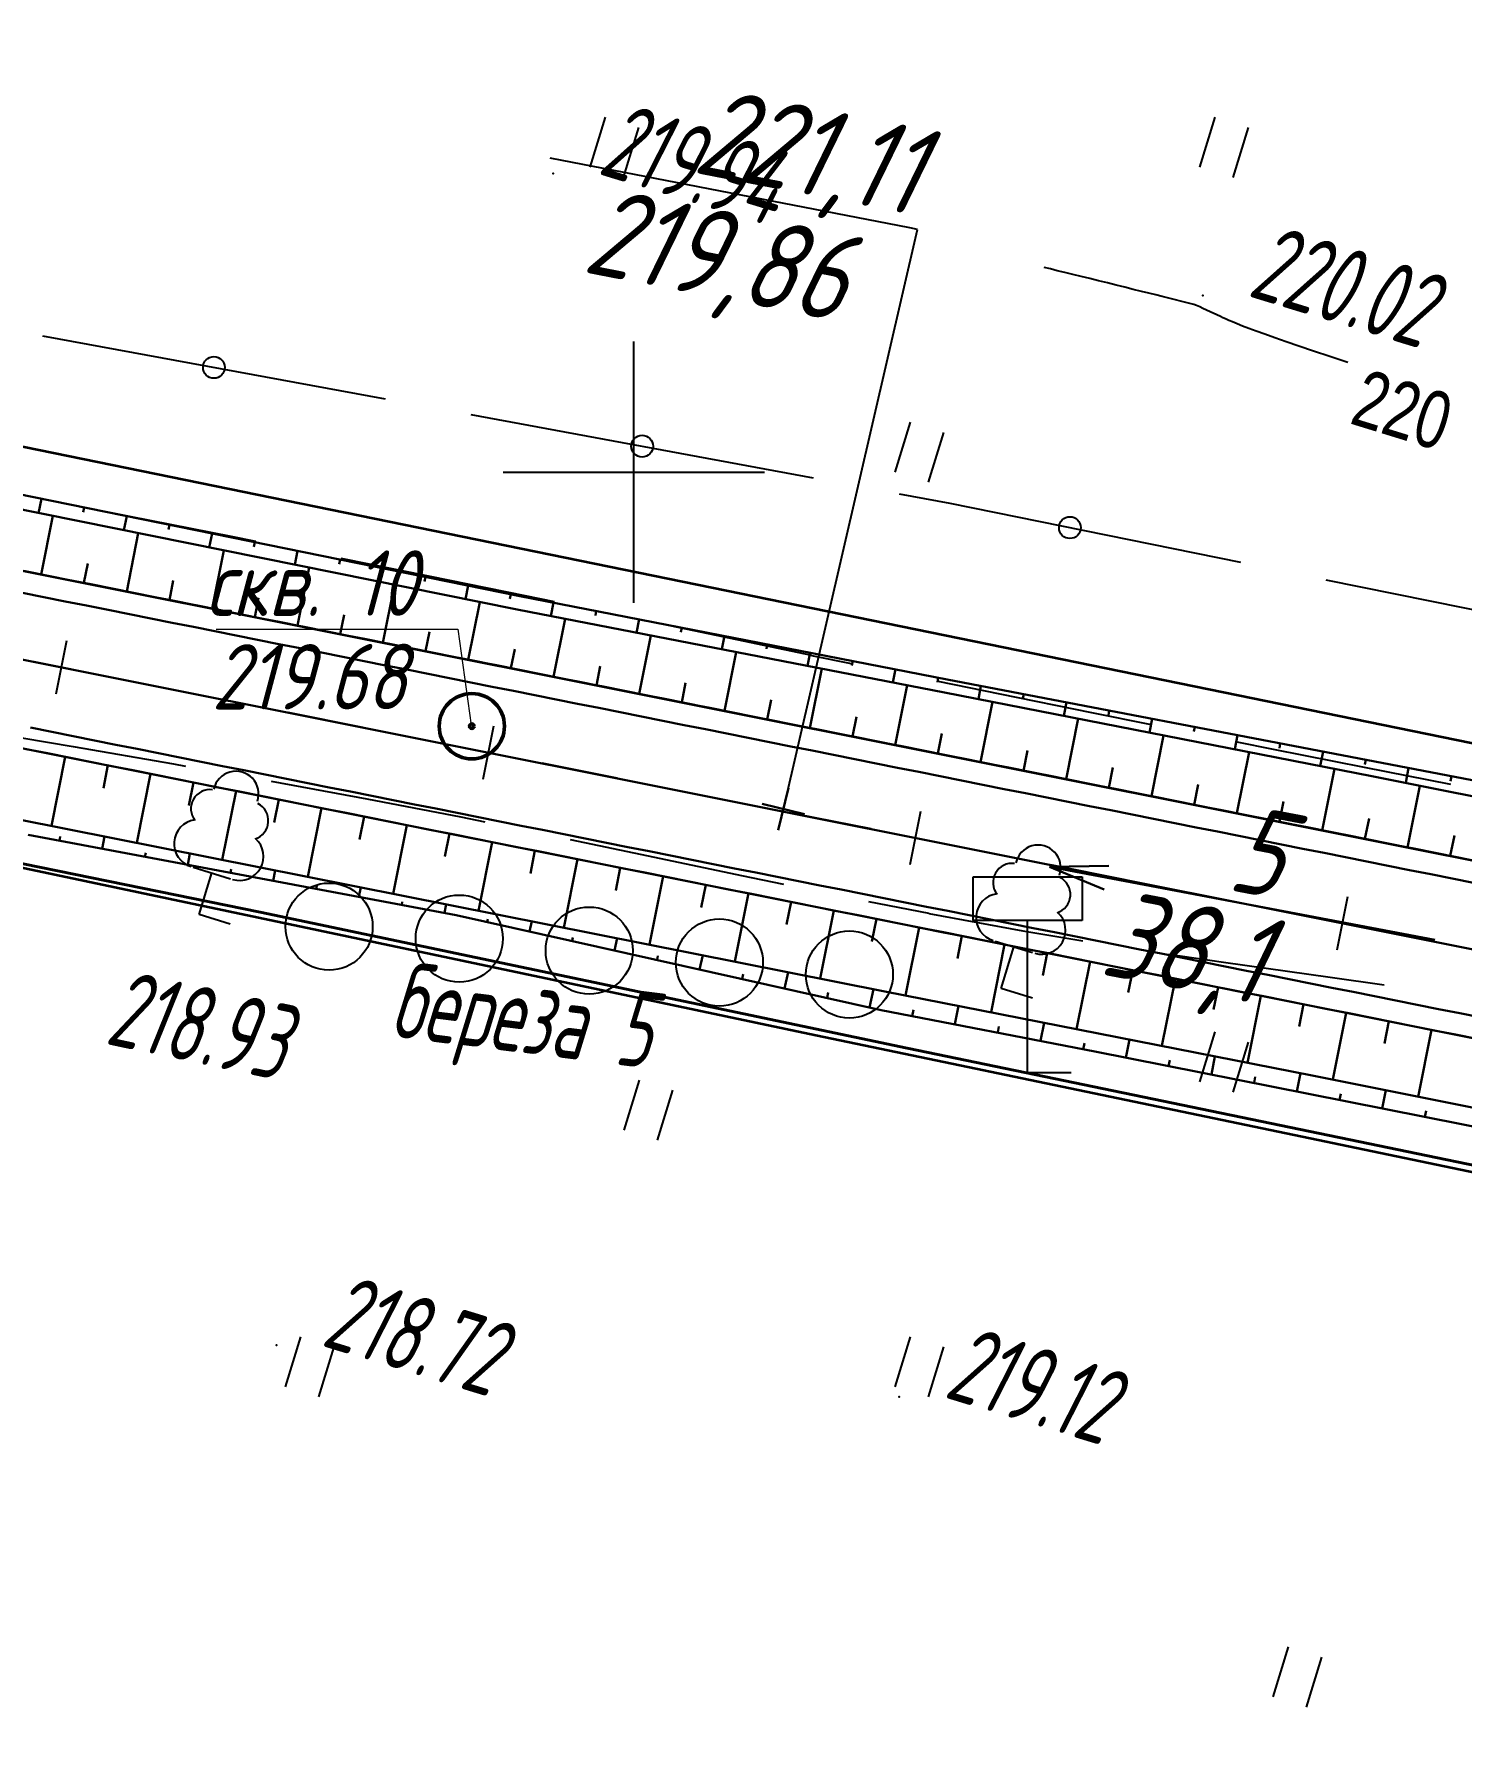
# Model space of a CAD drawing. Header units: millimetres. Extents: x -1799 to 6962, y -1020 to 4121.
# Drawn here: x 766.8 to 832.3, y 3020.8 to 3098.8 of the extents above; entities that cross this region are included whole.
import ezdxf
from ezdxf import colors
from ezdxf.entities.mleader import LeaderData, LeaderLine
from ezdxf.math import Vec2, Vec3

# ---------------------------------------------------------------- set-up
doc = ezdxf.new("R2010")
doc.units = ezdxf.units.MM
doc.linetypes.add('CONTI', pattern=[0])
doc.linetypes.add('STROT', pattern=[1.7, 0.5, -1.2])
for name, color, linetype, lineweight in [('10', 1, 'Continuous', 35), ('геология', 7, 'Continuous', 20), ('КОПИЯ_ОСЬ_13_ОТКОСЫ', 7, 'Continuous', 30), ('КОПИЯ_ОСЬ_ГРАНИЦЫ_ПОЛОС', 7, 'Continuous', 30), ('ОСЬ_ВЕРХ_ПОКРЫТИЯ_ГРАНИЦЫ_ПОЛОС', 7, 'Continuous', 30), ('ОСЬ_ВЕРХ_ПОКРЫТИЯ_ОСЬ', 1, 'Continuous', 30), ('Отметки', 5, 'Continuous', 30), ('Уклоны ПЧ', 5, 'Continuous', 30)]:
    doc.layers.add(name, color=color, linetype=linetype, lineweight=lineweight)
for name, color, linetype in [('_Ростелеком', 6, 'Continuous'), ('GOR_BDEFAULT', 212, 'CONTI'), ('NAD_MDEFAULT', 7, 'CONTI'), ('PI_OTDEFAULT', 172, 'CONTI'), ('PI_TTDEFAULT', 5, 'CONTI'), ('PLN_O', 7, 'CONTI'), ('SETKR', 2, 'CONTI'), ('SIT_LDEFAULT', 7, 'CONTI'), ('USLZNDEFAULT', 7, 'CONTI'), ('ZAPSKDEFAULT', 7, 'CONTI'), ('КОПИЯ_ОСЬ_ТАНГЕНСЫ', 1, 'Continuous'), ('ОСЬ_ВЕРХ_ПОКРЫТИЯ_ПИКЕТЫ', 1, 'Continuous'), ('ОСЬ_ВЕРХ_ПОКРЫТИЯ_ТАНГЕНСЫ', 1, 'Continuous'), ('разметка', 7, 'Continuous')]:
    doc.layers.add(name, color=color, linetype=linetype)
doc.styles.add('eskd', font='spds.shx', dxfattribs={"width": 1.2, "oblique": 15})
doc.styles.add('SHRFT', font='TXT', dxfattribs={"width": 3.5})
doc.styles.add('STYLE1', font='romand.shx', dxfattribs={"width": 0.9})
doc.styles.add('ГОСТ', font='', dxfattribs={"oblique": 15, "height": 4})
doc.styles.get('ГОСТ').set_extended_font_data('GOST type A')
doc.linetypes.add('кабель_связи_проект.', pattern='A,10,-1,["/",STYLE1,S=3,R=0,X=0,Y=-1.5],-4.1', length=15.1)

# ---------------------------------------------------------------- blocks, each defined once
blk = doc.blocks.new('BL_333')
at = {"color": 0}
for p, q in [((0, -6), (0, 6)), ((-6, 0), (6, 0))]:
    blk.add_line(p, q, dxfattribs=at)
blk = doc.blocks.new('BL_2011')
at = {"color": 0}
for p, q in [((0, 0), (0, 2.4)), ((1.6, 0), (1.6, 2.4))]:
    blk.add_line(p, q, dxfattribs=at)
blk = doc.blocks.new('BL_104')
at = {"color": 0}
for p, q in [((-0.9, 2), (0.9, 2)), ((0, 0), (0, 2)), ((1.5, 0), (0, 0))]:
    blk.add_line(p, q, dxfattribs=at)
for centre, radius, start, end in [((0, 5.8), 1.04, 358, 185), ((-0.94, 4.8), 0.88, 100, 235), ((0.94, 4.8), 0.88, 305, 80), ((-1, 3.1), 1.1, 115, 270), ((1, 3.1), 1.1, 270, 65)]:
    blk.add_arc(centre, radius, start, end, dxfattribs=at)
blk = doc.blocks.new('BL_13')
at = {"color": 0}
for p, q in [((-2.5, 7), (-2.5, 9)), ((-2.5, 9), (2.5, 9)), ((2.5, 9), (2.5, 7)), ((0, 7), (-2.5, 7)), ((0, 0), (0, 7)), ((2.5, 7), (0, 7)), ((2, 0), (0, 0))]:
    blk.add_line(p, q, dxfattribs=at)
blk = doc.blocks.new('_None')
blk = doc.blocks.new('Крест')
at = {"layer": 'Отметки'}
for points in [[(0, 1), (0, -1)], [(-1, 0), (1, 0)]]:
    blk.add_lwpolyline(points, dxfattribs=at)
blk = doc.blocks.new('Стрелка')
at = {"layer": 'Уклоны ПЧ', "ltscale": 2}
for points in [[(-0.023, -0.048), (-0.023, 17.972)], [(-0.023, -0.048), (-0.578, 2.622)], [(-0.023, -0.048), (0.532, 2.622)]]:
    blk.add_lwpolyline(points, dxfattribs=at)

msp = doc.modelspace()

# ---------------------------------------------------------------- linework, layer by layer
at = {"layer": '10'}
for points in [[(-360.394, 3343.983), (-65.034, 3344.873), (87.156, 3350.873), (108.636, 3348.193), (148.576, 3330.113), (255.096, 3267.823), (280.326, 3251.413), (314.646, 3229.093), (366.256, 3197.313), (410.916, 3168.513), (446.736, 3154.313), (486.346, 3141.693), (517.016, 3127.883), (586.846, 3116.463), (604.336, 3112.893), (723.306, 3088.593), (842.106, 3064.313), (1030.226, 3025.883), (1104.976, 3010.613)], [(1051.206, 3001.583), (974.506, 3016.913), (912.266, 3029.913), (802.716, 3052.773), (731.246, 3067.833), (636.776, 3087.133), (493.456, 3112.213), (494.986, 3106.723), (485.316, 3108.343), (431.466, 3127.803), (399.286, 3139.153), (370.146, 3158.463), (256.956, 3237.543), (178.326, 3282.643), (135.316, 3306.773), (116.466, 3313.343), (93.106, 3317.063), (-267.684, 3313.813), (-292.894, 3314.103), (-344.734, 3319.753)]]:
    msp.add_lwpolyline(points, dxfattribs=at)
at = {"layer": '_Ростелеком', "linetype": 'кабель_связи_проект.', "lineweight": 40, "ltscale": 0.25}
msp.add_lwpolyline([(493.481, 3112.576), (557.684, 3101.613), (635.128, 3087.422), (695.171, 3075.204), (745.345, 3064.915), (777.191, 3058.434), (806.905, 3052.192), (907.01, 3031.496), (1005.299, 3011.433), (1187.779, 2973.66)], dxfattribs=at)
at = {"layer": 'GOR_BDEFAULT', "color": 212, "elevation": 220, "flags": 128}
msp.add_lwpolyline([(827.152, 3083.679), (826.322, 3083.949), (825.572, 3084.199), (824.902, 3084.429), (824.312, 3084.629), (823.792, 3084.809), (823.342, 3084.969), (822.942, 3085.109), (822.602, 3085.239), (822.312, 3085.349), (822.062, 3085.449), (821.852, 3085.539), (821.682, 3085.609), (821.532, 3085.679), (821.402, 3085.729), (821.292, 3085.779), (820.662, 3086.079), (820.492, 3086.159), (820.342, 3086.229), (820.202, 3086.289), (820.072, 3086.329), (818.622, 3086.699), (818.332, 3086.779), (818.012, 3086.859), (817.662, 3086.939), (817.292, 3087.029), (816.902, 3087.129), (816.512, 3087.229), (816.102, 3087.329), (815.692, 3087.429), (815.292, 3087.529), (814.892, 3087.619), (814.512, 3087.719), (814.142, 3087.809), (813.802, 3087.889), (813.482, 3087.969), (813.192, 3088.039)], dxfattribs=at)
at = {"layer": 'PI_TTDEFAULT', "color": 5}
for p in [(790.642, 3092.359, 219.943), (820.482, 3086.749, 220.023), (777.932, 3038.549, 218.718), (806.532, 3036.179, 219.119)]:
    msp.add_point(p, dxfattribs=at)
at = {"layer": 'PLN_O'}
for p, q in [((767.192, 3084.899), (782.922, 3081.999)), ((786.862, 3081.279), (802.592, 3078.379)), ((806.532, 3077.649), (808.862, 3077.219)), ((808.862, 3077.219), (822.222, 3074.499)), ((826.142, 3073.699), (841.822, 3070.509))]:
    msp.add_line(p, q, dxfattribs=at)
for centre in [(775.062, 3083.449), (794.732, 3079.829), (814.382, 3076.089)]:
    msp.add_circle(centre, 0.5, dxfattribs=at)
at = {"layer": 'SIT_LDEFAULT', "color": 7}
for p, q in [((771.192, 3076.599), (767.182, 3077.399)), ((775.932, 3075.669), (771.192, 3076.599)), ((776.992, 3075.459), (775.932, 3075.669)), ((784.992, 3073.849), (780.912, 3074.669)), ((789.362, 3072.959), (784.992, 3073.849)), ((790.712, 3072.679), (789.362, 3072.959)), ((798.152, 3071.139), (794.632, 3071.869)), ((802.532, 3070.219), (798.152, 3071.139)), ((804.422, 3069.819), (802.532, 3070.209)), ((811.172, 3068.439), (808.332, 3069.019)), ((815.392, 3067.579), (811.172, 3068.439)), ((763.952, 3066.829), (768.602, 3066.039)), ((818.132, 3067.029), (815.392, 3067.579)), ((768.602, 3066.039), (773.202, 3065.239)), ((823.732, 3065.909), (822.062, 3066.239)), ((827.912, 3065.079), (823.732, 3065.909)), ((773.202, 3065.239), (773.752, 3065.139)), ((831.872, 3064.299), (827.912, 3065.079)), ((777.692, 3064.449), (782.092, 3063.639)), ((782.092, 3063.639), (786.402, 3062.809)), ((786.402, 3062.809), (787.512, 3062.579)), ((791.432, 3061.769), (795.002, 3061.019)), ((795.002, 3061.019), (799.302, 3060.109)), ((799.302, 3060.109), (801.222, 3059.719)), ((805.132, 3058.929), (807.902, 3058.379)), ((807.902, 3058.369), (812.222, 3057.569)), ((812.222, 3057.569), (814.972, 3057.119)), ((818.922, 3056.509), (821.442, 3056.139)), ((821.442, 3056.139), (826.342, 3055.449)), ((826.342, 3055.449), (828.822, 3055.099))]:
    msp.add_line(p, q, dxfattribs=at)
for centre in [(780.352, 3057.769), (786.332, 3057.219), (792.302, 3056.669), (798.282, 3056.119), (804.252, 3055.569)]:
    msp.add_circle(centre, 2, dxfattribs=at)
at = {"layer": 'геология', "color": 1, "linetype": 'Continuous'}
for p, q in [((775.172, 3071.429), (786.263, 3071.429)), ((786.263, 3071.429), (786.885, 3067.018))]:
    msp.add_line(p, q, dxfattribs=at)
at = {"layer": 'геология', "color": 1, "linetype": 'Continuous', "lineweight": 50}
for radius in [1.5, 0.103]:
    msp.add_circle((786.91, 3066.972), radius, dxfattribs=at)
at = {"layer": 'КОПИЯ_ОСЬ_13_ОТКОСЫ'}
for points in [[(520.065, 3126.207), (534.008, 3123.146), (534.692, 3122.998), (544.477, 3120.937), (553.582, 3119.04), (573.179, 3115.043), (592.797, 3111.153), (671.322, 3095.858), (730.177, 3084.189), (788.992, 3072.325), (808.627, 3068.52), (828.256, 3064.68), (965.549, 3037.283), (985.155, 3033.337), (1004.74, 3029.279), (1024.352, 3025.361), (1044.015, 3021.691)], [(520.066, 3126.207), (534.008, 3123.146), (534.692, 3122.999), (544.478, 3120.937), (553.583, 3119.04), (573.179, 3115.043), (592.797, 3111.153), (671.323, 3095.858), (730.177, 3084.189), (788.992, 3072.325), (808.627, 3068.52), (828.255, 3064.68), (965.549, 3037.283), (985.156, 3033.337), (1004.74, 3029.279), (1024.352, 3025.361), (1044.015, 3021.691)], [(523.426, 3122.71), (534.188, 3120.477), (1129.352, 3001.581)], [(522.318, 3114.698), (1120.31, 2995.232)], [(526.954, 3109.806), (536.803, 3108.044), (541.721, 3107.137), (550.863, 3105.426), (570.507, 3101.665), (590.129, 3097.795), (668.566, 3082.057), (805.885, 3054.792), (825.509, 3050.932), (962.792, 3023.483), (982.41, 3019.595), (992.233, 3017.719), (1002.051, 3015.818), (1021.681, 3011.99), (1041.335, 3008.28)], [(730.322, 3084.915), (789.117, 3072.947), (808.748, 3069.122), (848.032, 3061.583), (867.696, 3057.921), (887.315, 3054.039), (906.879, 3049.879), (926.52, 3046.101), (946.183, 3042.439), (985.262, 3033.87), (1004.841, 3029.786), (1024.437, 3025.785), (1044.093, 3022.083)], [(767.144, 3077.42), (767.01, 3076.759)], [(769.104, 3077.021), (769.059, 3076.801)], [(767.134, 3073.942), (767.67, 3076.626)], [(771.064, 3076.622), (770.931, 3075.968)], [(773.024, 3076.223), (772.979, 3076.005)], [(771.056, 3073.158), (771.591, 3075.835)], [(774.984, 3075.824), (774.852, 3075.177)], [(776.943, 3075.425), (776.9, 3075.21)], [(774.978, 3072.375), (775.512, 3075.044)], [(778.903, 3075.026), (778.773, 3074.386)], [(780.863, 3074.627), (780.82, 3074.414)], [(769.095, 3073.55), (769.273, 3074.445)], [(778.901, 3071.591), (779.433, 3074.253)], [(782.823, 3074.228), (782.694, 3073.595)], [(784.783, 3073.83), (784.74, 3073.618)], [(773.017, 3072.766), (773.196, 3073.659)], [(782.823, 3070.807), (783.354, 3073.462)], [(786.743, 3073.431), (786.615, 3072.804)], [(776.94, 3071.983), (777.118, 3072.873)], [(786.746, 3070.024), (787.275, 3072.671)], [(788.702, 3073.032), (788.66, 3072.823)], [(790.665, 3072.646), (790.544, 3072.024)], [(792.628, 3072.263), (792.588, 3072.056)], [(780.862, 3071.199), (781.04, 3072.087)], [(790.668, 3069.24), (791.199, 3071.897)], [(794.591, 3071.881), (794.471, 3071.263)], [(796.554, 3071.498), (796.514, 3071.292)], [(784.785, 3070.416), (784.962, 3071.301)], [(794.591, 3068.457), (795.126, 3071.136)], [(798.517, 3071.115), (798.397, 3070.502)], [(800.48, 3070.733), (800.44, 3070.528)], [(788.707, 3069.632), (788.884, 3070.514)], [(798.513, 3067.673), (799.053, 3070.375)], [(802.443, 3070.35), (802.324, 3069.741)], [(804.406, 3069.968), (804.367, 3069.765)], [(792.63, 3068.848), (792.807, 3069.734)], [(802.436, 3066.889), (802.98, 3069.614)], [(806.369, 3069.585), (806.251, 3068.98)], [(808.332, 3069.203), (808.293, 3069.001)], [(796.552, 3068.065), (796.731, 3068.958)], [(806.359, 3066.106), (806.907, 3068.853)], [(810.296, 3068.824), (810.18, 3068.216)], [(812.26, 3068.448), (812.222, 3068.245)], [(800.475, 3067.281), (800.655, 3068.182)], [(810.281, 3065.322), (810.833, 3068.088)], [(814.225, 3068.071), (814.105, 3067.448)], [(816.189, 3067.694), (816.149, 3067.486)], [(804.397, 3066.498), (804.579, 3067.406)], [(814.204, 3064.539), (814.759, 3067.32)], [(818.153, 3067.317), (818.031, 3066.68)], [(820.117, 3066.94), (820.076, 3066.728)], [(808.32, 3065.714), (808.503, 3066.63)], [(818.126, 3063.755), (818.685, 3066.552)], [(822.081, 3066.563), (821.956, 3065.912)], [(824.045, 3066.186), (824.004, 3065.969)], [(768.234, 3065.569), (767.599, 3062.394)], [(812.242, 3064.93), (812.426, 3065.852)], [(822.049, 3062.971), (822.61, 3065.784)], [(826.01, 3065.809), (825.882, 3065.144)], [(827.974, 3065.432), (827.931, 3065.211)], [(770.195, 3065.177), (769.984, 3064.119)], [(772.156, 3064.785), (771.523, 3061.615)], [(816.165, 3064.147), (816.35, 3065.074)], [(825.971, 3062.188), (826.536, 3065.016)], [(829.938, 3065.055), (829.807, 3064.371)], [(831.902, 3064.678), (831.858, 3064.45)], [(774.118, 3064.394), (773.906, 3063.337)], [(776.079, 3064.002), (775.446, 3060.836)], [(820.087, 3063.363), (820.273, 3064.296)], [(829.894, 3061.404), (830.46, 3064.24)], [(778.04, 3063.61), (777.829, 3062.555)], [(780.001, 3063.218), (779.37, 3060.057)], [(824.01, 3062.58), (824.197, 3063.517)], [(781.963, 3062.826), (781.752, 3061.772)], [(783.924, 3062.435), (783.293, 3059.278)], [(827.932, 3061.796), (828.121, 3062.739)], [(766.53, 3061.976), (786.19, 3058.295), (805.715, 3053.939), (815.53, 3052.028), (825.342, 3050.094), (844.96, 3046.206), (884.172, 3038.302), (903.765, 3034.288), (913.582, 3032.385), (933.231, 3028.648), (943.062, 3026.812), (962.729, 3023.17), (972.554, 3021.305), (982.375, 3019.416), (1002.011, 3015.616), (1021.63, 3011.733), (1041.293, 3008.065)], [(767.963, 3061.708), (768.001, 3061.91)], [(769.929, 3061.34), (770.035, 3061.91)], [(785.885, 3062.043), (785.675, 3060.99)], [(787.846, 3061.651), (787.216, 3058.499)], [(831.855, 3061.012), (832.044, 3061.958)], [(771.895, 3060.972), (771.93, 3061.162)], [(773.86, 3060.604), (773.959, 3061.131)], [(789.808, 3061.259), (789.598, 3060.208)], [(791.769, 3060.867), (791.14, 3057.719)], [(775.826, 3060.236), (775.859, 3060.411)], [(777.792, 3059.867), (777.883, 3060.352)], [(793.73, 3060.475), (793.52, 3059.426)], [(795.691, 3060.084), (795.063, 3056.94)], [(779.758, 3059.499), (779.788, 3059.661)], [(781.724, 3059.131), (781.806, 3059.573)], [(797.653, 3059.692), (797.443, 3058.644)], [(799.614, 3059.3), (798.987, 3056.162)], [(783.689, 3058.763), (783.717, 3058.91)], [(785.655, 3058.395), (785.73, 3058.794)], [(801.575, 3058.908), (801.366, 3057.862)], [(803.536, 3058.516), (802.91, 3055.382)], [(787.611, 3057.978), (787.641, 3058.11)], [(789.563, 3057.542), (789.668, 3058.012)], [(805.497, 3058.125), (805.289, 3057.08)], [(807.459, 3057.733), (806.834, 3054.605)], [(791.515, 3057.107), (791.55, 3057.263)], [(793.467, 3056.671), (793.592, 3057.233)], [(809.42, 3057.341), (809.212, 3056.298)], [(811.381, 3056.949), (810.759, 3053.833)], [(795.419, 3056.236), (795.461, 3056.423)], [(797.371, 3055.8), (797.517, 3056.453)], [(813.342, 3056.557), (813.135, 3055.519)], [(815.304, 3056.166), (814.684, 3053.061)], [(799.323, 3055.365), (799.372, 3055.582)], [(801.275, 3054.929), (801.441, 3055.674)], [(817.265, 3055.774), (817.058, 3054.739)], [(819.226, 3055.382), (818.608, 3052.289)], [(803.227, 3054.494), (803.283, 3054.742)], [(805.179, 3054.058), (805.366, 3054.895)], [(821.187, 3054.99), (820.981, 3053.959)], [(823.149, 3054.598), (822.533, 3051.517)], [(807.139, 3053.663), (807.194, 3053.943)], [(809.103, 3053.282), (809.267, 3054.127)], [(825.11, 3054.206), (824.905, 3053.179)], [(827.071, 3053.815), (826.457, 3050.742)], [(811.066, 3052.9), (811.121, 3053.181)], [(813.029, 3052.517), (813.193, 3053.354)], [(829.032, 3053.423), (828.828, 3052.399)], [(830.994, 3053.031), (830.38, 3049.958)], [(814.992, 3052.133), (815.047, 3052.412)], [(816.955, 3051.748), (817.118, 3052.582)], [(818.917, 3051.363), (818.972, 3051.641)], [(820.879, 3050.976), (821.044, 3051.81)], [(822.841, 3050.589), (822.896, 3050.867)], [(824.803, 3050.201), (824.969, 3051.038)], [(826.765, 3049.812), (826.821, 3050.091)], [(828.727, 3049.423), (828.892, 3050.255)], [(830.689, 3049.034), (830.744, 3049.312)]]:
    msp.add_lwpolyline(points, dxfattribs=at)
at = {"layer": 'КОПИЯ_ОСЬ_ГРАНИЦЫ_ПОЛОС'}
for points in [[(766.473, 3074.075), (767.453, 3073.879), (768.433, 3073.683), (769.413, 3073.488), (770.394, 3073.292), (771.374, 3073.096), (772.354, 3072.9), (773.334, 3072.704), (774.314, 3072.509), (775.294, 3072.313), (776.274, 3072.117), (777.254, 3071.921), (778.234, 3071.725), (779.215, 3071.53), (780.195, 3071.334), (781.175, 3071.138), (782.155, 3070.942), (783.135, 3070.747), (784.115, 3070.551), (785.095, 3070.355), (786.075, 3070.159), (787.055, 3069.963), (788.036, 3069.768), (789.016, 3069.572), (789.996, 3069.376), (790.976, 3069.18), (791.956, 3068.984), (792.936, 3068.789), (793.916, 3068.593), (794.896, 3068.397), (795.876, 3068.201), (796.856, 3068.005), (797.837, 3067.81), (798.817, 3067.614), (799.797, 3067.418), (800.777, 3067.222), (801.757, 3067.026), (802.737, 3066.831), (803.717, 3066.635), (804.697, 3066.439), (805.677, 3066.243), (806.658, 3066.048), (807.638, 3065.852), (808.618, 3065.656), (809.598, 3065.46), (810.578, 3065.264), (811.558, 3065.069), (812.538, 3064.873), (813.518, 3064.677), (814.498, 3064.481), (815.478, 3064.285), (816.459, 3064.09), (817.439, 3063.894), (818.419, 3063.698), (819.399, 3063.502), (820.379, 3063.306), (821.359, 3063.111), (822.339, 3062.915), (823.319, 3062.719), (824.299, 3062.523), (825.28, 3062.328), (826.26, 3062.132), (827.24, 3061.936), (828.22, 3061.74), (829.2, 3061.544), (830.18, 3061.349), (831.16, 3061.153), (832.14, 3060.957), (833.12, 3060.761)], [(766.435, 3065.925), (767.415, 3065.729), (768.395, 3065.533), (769.375, 3065.337), (770.355, 3065.141), (771.335, 3064.946), (772.315, 3064.75), (773.295, 3064.554), (774.275, 3064.358), (775.255, 3064.163), (776.235, 3063.967), (777.215, 3063.771), (778.195, 3063.575), (779.175, 3063.38), (780.155, 3063.184), (781.135, 3062.988), (782.115, 3062.792), (783.095, 3062.597), (784.075, 3062.401), (785.055, 3062.205), (786.035, 3062.009), (787.015, 3061.813), (787.995, 3061.618), (788.975, 3061.422), (789.955, 3061.226), (790.935, 3061.03), (791.915, 3060.835), (792.895, 3060.639), (793.875, 3060.443), (794.855, 3060.247), (795.835, 3060.052), (796.815, 3059.856), (797.795, 3059.66), (798.775, 3059.464), (799.755, 3059.268), (800.735, 3059.073), (801.715, 3058.877), (802.695, 3058.681), (803.675, 3058.485), (804.654, 3058.29), (805.634, 3058.094), (806.614, 3057.898), (807.594, 3057.702), (808.574, 3057.507), (809.554, 3057.311), (810.534, 3057.115), (811.514, 3056.919), (812.494, 3056.723), (813.474, 3056.528), (814.454, 3056.332), (815.434, 3056.136), (816.414, 3055.94), (817.394, 3055.745), (818.374, 3055.549), (819.354, 3055.353), (820.334, 3055.157), (821.314, 3054.962), (822.294, 3054.766), (823.274, 3054.57), (824.254, 3054.374), (825.234, 3054.178), (826.214, 3053.983), (827.194, 3053.787), (828.174, 3053.591), (829.154, 3053.395), (830.134, 3053.2), (831.114, 3053.004), (832.094, 3052.808), (833.074, 3052.612)]]:
    msp.add_lwpolyline(points, dxfattribs=at)
at = {"layer": 'КОПИЯ_ОСЬ_ТАНГЕНСЫ'}
msp.add_line((430.512, 3137.109), (1323.412, 2958.739), dxfattribs=at)
at = {"layer": 'ОСЬ_ВЕРХ_ПОКРЫТИЯ_ГРАНИЦЫ_ПОЛОС', "linetype": 'Continuous'}
for points in [[(766.31, 3074.108), (767.29, 3073.912), (768.269, 3073.716), (769.248, 3073.521), (770.228, 3073.325), (771.207, 3073.129), (772.187, 3072.934), (773.166, 3072.738), (774.146, 3072.542), (775.125, 3072.347), (776.104, 3072.151), (777.084, 3071.955), (778.063, 3071.76), (779.043, 3071.564), (780.022, 3071.368), (781.001, 3071.173), (781.981, 3070.977), (782.96, 3070.781), (783.94, 3070.586), (784.919, 3070.39), (785.899, 3070.194), (786.878, 3069.999), (787.857, 3069.803), (788.837, 3069.608), (789.816, 3069.412), (790.796, 3069.216), (791.775, 3069.021), (792.754, 3068.825), (793.734, 3068.629), (794.713, 3068.434), (795.693, 3068.238), (796.672, 3068.042), (797.652, 3067.847), (798.631, 3067.651), (799.61, 3067.455), (800.59, 3067.26), (801.569, 3067.064), (802.549, 3066.868), (803.528, 3066.673), (804.507, 3066.477), (805.487, 3066.281), (806.466, 3066.086), (807.446, 3065.89), (808.425, 3065.694), (809.405, 3065.499), (810.384, 3065.303), (811.363, 3065.107), (812.343, 3064.912), (813.322, 3064.716), (814.302, 3064.521), (815.281, 3064.325), (816.26, 3064.129), (817.24, 3063.934), (818.219, 3063.738), (819.199, 3063.542), (820.178, 3063.347), (821.158, 3063.151), (822.137, 3062.955), (823.116, 3062.76), (824.096, 3062.564), (825.075, 3062.368), (826.055, 3062.173), (827.034, 3061.977), (828.013, 3061.781), (828.993, 3061.586), (829.972, 3061.39), (830.952, 3061.194), (831.931, 3060.999), (832.911, 3060.803)], [(832.925, 3059.781), (831.945, 3059.976), (830.965, 3060.172), (829.984, 3060.368), (829.004, 3060.564), (828.024, 3060.759), (827.044, 3060.955), (826.064, 3061.151), (825.084, 3061.347), (824.104, 3061.543), (823.124, 3061.738), (822.144, 3061.934), (821.163, 3062.13), (820.183, 3062.326), (819.203, 3062.522), (818.223, 3062.717), (817.243, 3062.913), (816.263, 3063.109), (815.283, 3063.305), (814.303, 3063.501), (813.323, 3063.696), (812.343, 3063.892), (811.362, 3064.088), (810.382, 3064.284), (809.402, 3064.479), (808.422, 3064.675), (807.442, 3064.871), (806.462, 3065.067), (805.482, 3065.263), (804.502, 3065.458), (803.522, 3065.654), (802.541, 3065.85), (801.561, 3066.046), (800.581, 3066.242), (799.601, 3066.437), (798.621, 3066.633), (797.641, 3066.829), (796.661, 3067.025), (795.681, 3067.221), (794.701, 3067.416), (793.721, 3067.612), (792.74, 3067.808), (791.76, 3068.004), (790.78, 3068.2), (789.8, 3068.395), (788.82, 3068.591), (787.84, 3068.787), (786.86, 3068.983), (785.88, 3069.178), (784.9, 3069.374), (783.919, 3069.57), (782.939, 3069.766), (781.959, 3069.962), (780.979, 3070.157), (779.999, 3070.353), (779.019, 3070.549), (778.039, 3070.745), (777.059, 3070.941), (776.079, 3071.136), (775.099, 3071.332), (774.118, 3071.528), (773.138, 3071.724), (772.158, 3071.92), (771.178, 3072.115), (770.198, 3072.311), (769.218, 3072.507), (768.238, 3072.703), (767.258, 3072.898), (766.278, 3073.094)]]:
    msp.add_lwpolyline(points, dxfattribs=at)
at = {"layer": 'ОСЬ_ВЕРХ_ПОКРЫТИЯ_ГРАНИЦЫ_ПОЛОС', "linetype": 'Continuous', "lineweight": 30}
for points in [[(833.27, 3053.593), (832.29, 3053.789), (831.31, 3053.984), (830.33, 3054.18), (829.35, 3054.376), (828.37, 3054.572), (827.39, 3054.768), (826.41, 3054.963), (825.43, 3055.159), (824.45, 3055.355), (823.47, 3055.551), (822.49, 3055.746), (821.51, 3055.942), (820.53, 3056.138), (819.551, 3056.334), (818.571, 3056.529), (817.591, 3056.725), (816.611, 3056.921), (815.631, 3057.117), (814.651, 3057.313), (813.671, 3057.508), (812.691, 3057.704), (811.711, 3057.9), (810.731, 3058.096), (809.751, 3058.291), (808.771, 3058.487), (807.791, 3058.683), (806.811, 3058.879), (805.831, 3059.074), (804.851, 3059.27), (803.871, 3059.466), (802.891, 3059.662), (801.911, 3059.857), (800.931, 3060.053), (799.951, 3060.249), (798.971, 3060.445), (797.991, 3060.641), (797.011, 3060.836), (796.031, 3061.032), (795.051, 3061.228), (794.071, 3061.424), (793.091, 3061.619), (792.111, 3061.815), (791.131, 3062.011), (790.151, 3062.207), (789.171, 3062.402), (788.191, 3062.598), (787.211, 3062.794), (786.231, 3062.99), (785.251, 3063.186), (784.271, 3063.381), (783.291, 3063.577), (782.311, 3063.773), (781.331, 3063.969), (780.351, 3064.164), (779.371, 3064.36), (778.391, 3064.556), (777.411, 3064.752), (776.431, 3064.947), (775.451, 3065.143), (774.471, 3065.339), (773.491, 3065.535), (772.511, 3065.731), (771.531, 3065.926), (770.551, 3066.122), (769.571, 3066.318), (768.591, 3066.514), (767.611, 3066.709), (766.631, 3066.905)], [(833.074, 3052.612), (832.094, 3052.808), (831.114, 3053.004), (830.135, 3053.2), (829.155, 3053.395), (828.175, 3053.591), (827.195, 3053.787), (826.215, 3053.983), (825.235, 3054.178), (824.255, 3054.374), (823.275, 3054.57), (822.295, 3054.766), (821.315, 3054.962), (820.335, 3055.157), (819.355, 3055.353), (818.375, 3055.549), (817.395, 3055.745), (816.415, 3055.94), (815.435, 3056.136), (814.455, 3056.332), (813.475, 3056.528), (812.495, 3056.723), (811.515, 3056.919), (810.535, 3057.115), (809.555, 3057.311), (808.575, 3057.506), (807.595, 3057.702), (806.615, 3057.898), (805.635, 3058.094), (804.655, 3058.29), (803.675, 3058.485), (802.695, 3058.681), (801.715, 3058.877), (800.735, 3059.073), (799.755, 3059.268), (798.775, 3059.464), (797.795, 3059.66), (796.815, 3059.856), (795.835, 3060.051), (794.855, 3060.247), (793.875, 3060.443), (792.895, 3060.639), (791.915, 3060.835), (790.935, 3061.03), (789.955, 3061.226), (788.975, 3061.422), (787.995, 3061.618), (787.015, 3061.813), (786.035, 3062.009), (785.055, 3062.205), (784.075, 3062.401), (783.095, 3062.596), (782.115, 3062.792), (781.135, 3062.988), (780.155, 3063.184), (779.175, 3063.38), (778.195, 3063.575), (777.215, 3063.771), (776.235, 3063.967), (775.255, 3064.163), (774.275, 3064.358), (773.295, 3064.554), (772.315, 3064.75), (771.335, 3064.946), (770.355, 3065.141), (769.375, 3065.337), (768.395, 3065.533), (767.415, 3065.729), (766.435, 3065.925)]]:
    msp.add_lwpolyline(points, dxfattribs=at)
at = {"layer": 'ОСЬ_ВЕРХ_ПОКРЫТИЯ_ОСЬ'}
msp.add_lwpolyline([(524.677, 3118.303), (533.405, 3116.555), (533.405, 3116.555), (1120.984, 2999.177)], dxfattribs=at)
at = {"layer": 'ОСЬ_ВЕРХ_ПОКРЫТИЯ_ПИКЕТЫ'}
for p, q in [((767.823, 3068.452), (768.313, 3070.903)), ((787.436, 3064.534), (787.926, 3066.985)), ((807.048, 3060.616), (807.538, 3063.067)), ((826.661, 3056.698), (827.151, 3059.149))]:
    msp.add_line(p, q, dxfattribs=at)
at = {"layer": 'ОСЬ_ВЕРХ_ПОКРЫТИЯ_ТАНГЕНСЫ'}
msp.add_line((430.512, 3137.109), (1323.412, 2958.739), dxfattribs=at)
at = {"layer": 'разметка', "linetype": 'STROT', "lineweight": 30, "ltscale": 7}
msp.add_lwpolyline([(-644.712, 3539.457), (-644.712, 3539.457, 0.010848), (-599.218, 3492.376, 0.026039), (-521.301, 3423.363, 0.004471), (-497.653, 3404.904, 0.012597), (-469.145, 3383.51, 0.122053), (-334.333, 3332.011, 0.036279), (-244.445, 3330.034), (-14.072, 3336.487, -0.037498), (75.817, 3334.51, -0.079736), (167.163, 3308.131, -0.037499), (244.267, 3261.883), (343.34, 3195.51, 0.037498), (420.444, 3149.262, 0.023279), (446.227, 3138.551, 0.037464), (533.405, 3116.555), (1022.921, 3018.767), (1022.921, 3018.767)], format="xyb", dxfattribs=at)

# ---------------------------------------------------------------- block references
at = {"layer": '_Ростелеком'}
msp.add_blockref('BL_13', (812.437, 3051.048), dxfattribs=at)
at = {"layer": 'SETKR', "color": 82}
msp.add_blockref('BL_333', (794.352, 3078.639), dxfattribs=at)
at = {"layer": 'USLZNDEFAULT', "color": 7, "rotation": 342.9999999999999}
for p in [(774.382, 3058.319), (811.222, 3054.929)]:
    msp.add_blockref('BL_104', p, dxfattribs=at)
at = {"layer": 'ZAPSKDEFAULT', "color": 7, "rotation": 342.9999999999999}
for p in [(792.352, 3092.639), (820.352, 3092.639), (806.352, 3078.639), (820.352, 3050.639), (793.91, 3048.426), (778.352, 3036.639), (806.352, 3036.639), (823.721, 3022.396)]:
    msp.add_blockref('BL_2011', p, dxfattribs=at)
at = {"layer": 'Отметки', "rotation": 346.6151477000773}
msp.add_blockref('Крест', (801.218, 3063.169), dxfattribs=at)
at = {"layer": 'Уклоны ПЧ', "rotation": 259.2730417413957}
msp.add_blockref('Стрелка', (813.48, 3060.486), dxfattribs=at)

# ---------------------------------------------------------------- texts
at = {"layer": 'GOR_BDEFAULT', "color": 212, "style": 'SHRFT', "width": 0.75}
msp.add_text('220', height=2.625, rotation=342.84674, dxfattribs=at).set_placement((827.173, 3080.895, 220))
at = {"layer": 'NAD_MDEFAULT', "color": 7, "style": 'eskd', "oblique": 10, "width": 0.8}
msp.add_text(' береза 5', height=3.5, rotation=352.91518, dxfattribs=at).set_placement((781.681, 3052.91))
at = {"layer": 'PI_OTDEFAULT', "color": 172, "style": 'eskd', "oblique": 10, "width": 0.8}
for s, rotation, p in [('219.94', 343, (792.632, 3092.359)), ('220.02', 343, (822.482, 3086.749)), ('218.93', 348, (770.008, 3052.403, 219)), ('218.72', 343, (779.922, 3038.549)), ('219.12', 343, (808.532, 3036.179))]:
    msp.add_text(s, height=3.5, rotation=rotation, dxfattribs=at).set_placement(p)
at = {"layer": 'геология', "color": 1, "style": 'ГОСТ', "oblique": 15}
for s, p in [('скв. 10', (774.679, 3072.029)), ('219.68', (774.957, 3067.736))]:
    msp.add_text(s, height=3, rotation=0.1, dxfattribs=at).set_placement(p)
at = {"layer": 'Отметки', "color": 0, "style": 'ГОСТ', "oblique": 15}
msp.add_text('219,86', height=4, rotation=349.00236, dxfattribs=at).set_placement((791.927, 3087.844, 126.574))
at = {"layer": 'Уклоны ПЧ', "style": 'ГОСТ', "oblique": 15}
for s, p in [('5', (821.542, 3059.475)), ('38,1', (815.694, 3055.587))]:
    msp.add_text(s, height=4, rotation=349.22794, dxfattribs=at).set_placement(p)

# ---------------------------------------------------------------- leaders
at = {"layer": 'Отметки', "ltscale": 0.2}
ml = msp.add_multileader_mtext('Standard', dxfattribs=at)
ml.set_content('221,11', color=256, style='ГОСТ')
ml.set_leader_properties()
ml.set_arrow_properties(name='NONE')
ml.build(insert=Vec2(0, 0))
ml.multileader.update_dxf_attribs({"text_left_attachment_type": 6, "text_right_attachment_type": 6, "dogleg_length": 0.36, "arrow_head_size": 2})
ctx = ml.context
ctx.base_point, ctx.arrow_head_size, ctx.landing_gap_size, ctx.plane_origin, ctx.plane_x_axis, ctx.plane_y_axis = Vec3(789.708, 3093.218), 2, 0, Vec3(801.47, 3029.434), Vec3(0.981635, -0.190769), Vec3(0.190769, 0.981635)
ctx.left_attachment, ctx.right_attachment, ctx.text_align_type = 6, 6, 2
notes = []
notes.append((ctx, [(1, (1, 1, 0), (807.381, 3089.783), (-0.981635, 0.190769), 0.36, [(0, [(801.218, 3063.169)], 0, [])])]))
ctx.mtext.insert, ctx.mtext.text_direction, ctx.mtext.rotation, ctx.mtext.alignment, ctx.mtext.line_spacing_style, ctx.mtext.flow_direction = Vec3(807.905, 3094.368), Vec3(0.981635, -0.190769), 6.09124, 3, 2, 5
for ctx, leaders in notes:
    for number, flags, end, landing, length, lines in leaders:
        leader = LeaderData()
        leader.index, (leader.has_last_leader_line, leader.has_dogleg_vector, leader.attachment_direction) = number, flags
        leader.last_leader_point, leader.dogleg_vector, leader.dogleg_length = Vec3(end), Vec3(landing), length
        for number, points, colour, breaks in lines:
            line = LeaderLine()
            line.index, line.vertices, line.color, line.breaks = number, Vec3.list(points), colors.encode_raw_color(colour), breaks
            leader.lines.append(line)
        ctx.leaders.append(leader)

doc.saveas('drawing.dxf')
